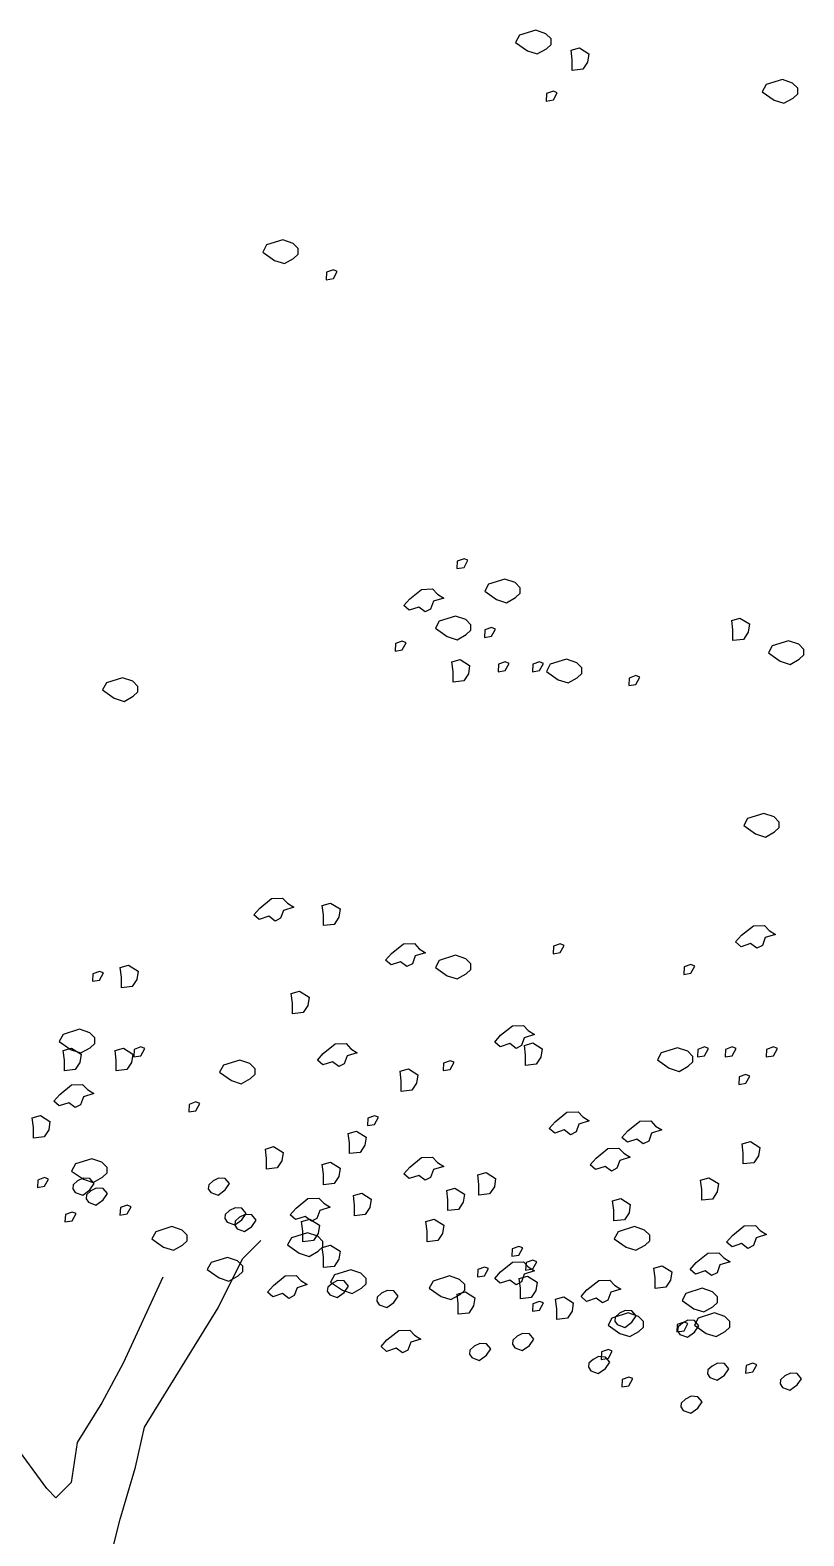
# Model space of a CAD drawing. Header units: millimetres. Extents: x 462666 to 1244237, y 2328025 to 3795663.
# Drawn here: x 1072114 to 1073227, y 2926622 to 2928785 of the extents above; entities that cross this region are included whole.
import ezdxf

# ---------------------------------------------------------------- set-up
doc = ezdxf.new("R2010")
doc.units = ezdxf.units.MM
doc.layers.add('arbre', color=250, linetype='Continuous')
doc.layers.add('Srafy', color=8, linetype='Continuous', lineweight=5)

# ---------------------------------------------------------------- blocks, each defined once
blk = doc.blocks.new('arbre3')
at = {"layer": 'arbre', "color": 252}
for points in [[(259.3342, 28.3469), (259.3885, 28.3296), (259.4385, 28.3578), (259.4646, 28.3817), (259.4646, 28.4121), (259.4364, 28.4404), (259.3798, 28.4599), (259.2907, 28.4317), (259.269, 28.3926)], [(259.5808, 28.2382), (259.5808, 28.2968), (259.5743, 28.3489), (259.6199, 28.3619), (259.672, 28.3294), (259.6655, 28.2838), (259.6394, 28.2447)], [(260.6907, 28.0758), (260.745, 28.0584), (260.795, 28.0866), (260.8211, 28.1105), (260.8211, 28.1409), (260.7928, 28.1692), (260.7363, 28.1887), (260.6472, 28.1605), (260.6255, 28.1214)], [(259.438, 28.0701), (259.4771, 28.0767), (259.4988, 28.1158), (259.4771, 28.1245), (259.4401, 28.1114)], [(257.9438, 27.1944), (257.9982, 27.177), (258.0481, 27.2053), (258.0742, 27.2292), (258.0742, 27.2596), (258.046, 27.2878), (257.9895, 27.3074), (257.9003, 27.2792), (257.8786, 27.24)], [(258.228, 27.0875), (258.2671, 27.094), (258.2889, 27.1331), (258.2671, 27.1418), (258.2302, 27.1287)], [(258.9464, 25.5001), (258.9856, 25.5066), (259.0073, 25.5457), (258.9856, 25.5544), (258.9486, 25.5413)], [(259.1646, 25.33), (259.219, 25.3126), (259.269, 25.3409), (259.2951, 25.3648), (259.2951, 25.3952), (259.2668, 25.4235), (259.2103, 25.443), (259.1212, 25.4148), (259.0994, 25.3757)], [(258.6869, 25.3339), (258.7521, 25.386), (258.813, 25.3882), (258.839, 25.36), (258.8738, 25.3382), (258.8173, 25.3209), (258.8021, 25.2774), (258.7717, 25.2622), (258.7369, 25.2883), (258.6847, 25.2709), (258.6543, 25.297)], [(258.8933, 25.1266), (258.9477, 25.1093), (258.9977, 25.1375), (259.0238, 25.1614), (259.0238, 25.1918), (258.9955, 25.2201), (258.939, 25.2396), (258.8499, 25.2114), (258.8281, 25.1723)], [(259.0977, 25.1221), (259.1368, 25.1286), (259.1585, 25.1677), (259.1368, 25.1764), (259.0998, 25.1634)], [(260.4642, 25.1048), (260.4642, 25.1634), (260.4577, 25.2155), (260.5033, 25.2286), (260.5554, 25.196), (260.5489, 25.1504), (260.5229, 25.1113)], [(258.6061, 25.0465), (258.6453, 25.053), (258.667, 25.0921), (258.6453, 25.1008), (258.6083, 25.0878)], [(260.7246, 24.991), (260.7789, 24.9737), (260.8289, 25.0019), (260.855, 25.0258), (260.855, 25.0562), (260.8267, 25.0845), (260.7702, 25.104), (260.6811, 25.0758), (260.6594, 25.0367)], [(258.9254, 24.8769), (258.9254, 24.9355), (258.9188, 24.9876), (258.9645, 25.0007), (259.0166, 24.9681), (259.0101, 24.9225), (258.984, 24.8834)], [(259.5038, 24.8894), (259.5581, 24.872), (259.6081, 24.9002), (259.6342, 24.9241), (259.6342, 24.9545), (259.6059, 24.9828), (259.5494, 25.0023), (259.4603, 24.9741), (259.4386, 24.935)], [(259.1733, 24.9331), (259.2124, 24.9396), (259.2342, 24.9787), (259.2124, 24.9874), (259.1755, 24.9744)], [(259.3623, 24.9331), (259.4015, 24.9396), (259.4232, 24.9787), (259.4015, 24.9874), (259.3645, 24.9744)], [(259.8917, 24.8575), (259.9308, 24.864), (259.9526, 24.9032), (259.9308, 24.9118), (259.8939, 24.8988)], [(257.0621, 24.7877), (257.1164, 24.7703), (257.1664, 24.7985), (257.1925, 24.8224), (257.1925, 24.8528), (257.1643, 24.8811), (257.1078, 24.9006), (257.0186, 24.8724), (256.9969, 24.8333)], [(260.5889, 24.0419), (260.6433, 24.0245), (260.6933, 24.0528), (260.7194, 24.0767), (260.7194, 24.1071), (260.6911, 24.1353), (260.6346, 24.1549), (260.5455, 24.1266), (260.5237, 24.0875)], [(257.862, 23.6347), (257.9272, 23.6869), (257.988, 23.689), (258.0141, 23.6608), (258.0489, 23.6391), (257.9924, 23.6217), (257.9772, 23.5782), (257.9467, 23.563), (257.912, 23.5891), (257.8598, 23.5717), (257.8294, 23.5978)], [(258.2129, 23.5381), (258.2129, 23.5967), (258.2064, 23.6488), (258.252, 23.6619), (258.3042, 23.6293), (258.2977, 23.5837), (258.2716, 23.5446)], [(260.5118, 23.4848), (260.577, 23.5369), (260.6378, 23.5391), (260.6639, 23.5109), (260.6987, 23.4891), (260.6422, 23.4718), (260.627, 23.4283), (260.5965, 23.4131), (260.5618, 23.4392), (260.5096, 23.4218), (260.4792, 23.4479)], [(258.5869, 23.3849), (258.6521, 23.437), (258.713, 23.4392), (258.7391, 23.4109), (258.7738, 23.3892), (258.7173, 23.3718), (258.7021, 23.3284), (258.6717, 23.3132), (258.6369, 23.3392), (258.5847, 23.3218), (258.5543, 23.3479)], [(259.4758, 23.3835), (259.5149, 23.39), (259.5366, 23.4291), (259.5149, 23.4378), (259.478, 23.4248)], [(258.8933, 23.2623), (258.9477, 23.2449), (258.9977, 23.2731), (259.0238, 23.297), (259.0238, 23.3274), (258.9955, 23.3557), (258.939, 23.3752), (258.8499, 23.347), (258.8281, 23.3079)], [(256.9424, 23.2323), (256.9816, 23.2388), (257.0033, 23.278), (256.9816, 23.2866), (256.9446, 23.2736)], [(257.1016, 23.1963), (257.1016, 23.2549), (257.095, 23.307), (257.1407, 23.32), (257.1928, 23.2875), (257.1863, 23.2419), (257.1602, 23.2028)], [(260.1942, 23.2701), (260.2333, 23.2766), (260.255, 23.3157), (260.2333, 23.3244), (260.1964, 23.3114)], [(258.042, 23.0538), (258.042, 23.1125), (258.0354, 23.1646), (258.0811, 23.1776), (258.1332, 23.145), (258.1267, 23.0994), (258.1006, 23.0604)], [(256.8247, 22.8555), (256.8791, 22.8381), (256.9291, 22.8663), (256.9551, 22.8902), (256.9551, 22.9207), (256.9269, 22.9489), (256.8704, 22.9685), (256.7813, 22.9402), (256.7595, 22.9011)], [(259.1869, 22.9351), (259.2521, 22.9872), (259.3129, 22.9894), (259.339, 22.9611), (259.3738, 22.9394), (259.3173, 22.922), (259.3021, 22.8786), (259.2716, 22.8634), (259.2369, 22.8894), (259.1847, 22.8721), (259.1543, 22.8981)], [(256.7881, 22.7405), (256.7881, 22.7991), (256.7816, 22.8512), (256.8272, 22.8643), (256.8793, 22.8317), (256.8728, 22.7861), (256.8467, 22.747)], [(257.0731, 22.7405), (257.0731, 22.7991), (257.0665, 22.8512), (257.1122, 22.8643), (257.1643, 22.8317), (257.1578, 22.7861), (257.1317, 22.747)], [(257.1693, 22.8166), (257.2084, 22.8231), (257.2302, 22.8622), (257.2084, 22.8709), (257.1715, 22.8579)], [(258.2119, 22.8351), (258.2771, 22.8873), (258.338, 22.8894), (258.3641, 22.8612), (258.3989, 22.8395), (258.3423, 22.8221), (258.3271, 22.7786), (258.2967, 22.7634), (258.2619, 22.7895), (258.2098, 22.7721), (258.1793, 22.7982)], [(259.3243, 22.769), (259.3243, 22.8276), (259.3178, 22.8797), (259.3634, 22.8928), (259.4156, 22.8602), (259.409, 22.8146), (259.383, 22.7755)], [(260.1142, 22.7538), (260.1685, 22.7364), (260.2185, 22.7646), (260.2446, 22.7885), (260.2446, 22.819), (260.2163, 22.8472), (260.1598, 22.8668), (260.0707, 22.8385), (260.049, 22.7994)], [(260.2698, 22.8166), (260.3089, 22.8231), (260.3307, 22.8622), (260.3089, 22.8709), (260.272, 22.8579)], [(260.4211, 22.8166), (260.4602, 22.8231), (260.4819, 22.8622), (260.4602, 22.8709), (260.4232, 22.8579)], [(260.6479, 22.8166), (260.687, 22.8231), (260.7088, 22.8622), (260.687, 22.8709), (260.6501, 22.8579)], [(257.7064, 22.686), (257.7608, 22.6686), (257.8108, 22.6969), (257.8368, 22.7207), (257.8368, 22.7512), (257.8086, 22.7794), (257.7521, 22.799), (257.663, 22.7707), (257.6412, 22.7316)], [(258.8708, 22.741), (258.9099, 22.7475), (258.9317, 22.7866), (258.9099, 22.7953), (258.873, 22.7823)], [(258.6404, 22.6266), (258.6404, 22.6852), (258.6339, 22.7373), (258.6795, 22.7503), (258.7316, 22.7178), (258.7251, 22.6722), (258.699, 22.6331)], [(260.4967, 22.6654), (260.5358, 22.6719), (260.5575, 22.711), (260.5358, 22.7197), (260.4989, 22.7067)], [(256.762, 22.6102), (256.8273, 22.6624), (256.8881, 22.6645), (256.9142, 22.6363), (256.949, 22.6146), (256.8925, 22.5972), (256.8772, 22.5537), (256.8468, 22.5385), (256.812, 22.5646), (256.7599, 22.5472), (256.7294, 22.5733)], [(257.4718, 22.5142), (257.5109, 22.5207), (257.5327, 22.5598), (257.5109, 22.5685), (257.474, 22.5555)], [(259.4868, 22.4603), (259.552, 22.5124), (259.6129, 22.5146), (259.639, 22.4864), (259.6738, 22.4646), (259.6172, 22.4473), (259.602, 22.4038), (259.5716, 22.3886), (259.5368, 22.4147), (259.4847, 22.3973), (259.4542, 22.4234)], [(256.6171, 22.3702), (256.6171, 22.4288), (256.6106, 22.4809), (256.6562, 22.494), (256.7083, 22.4614), (256.7018, 22.4158), (256.6758, 22.3767)], [(258.4549, 22.4386), (258.494, 22.4451), (258.5157, 22.4842), (258.494, 22.4929), (258.4571, 22.4799)], [(259.8868, 22.4103), (259.952, 22.4625), (260.0129, 22.4646), (260.039, 22.4364), (260.0737, 22.4147), (260.0172, 22.3973), (260.002, 22.3538), (259.9716, 22.3386), (259.9368, 22.3647), (259.8846, 22.3473), (259.8542, 22.3734)], [(258.3554, 22.2847), (258.3554, 22.3434), (258.3489, 22.3955), (258.3945, 22.4085), (258.4467, 22.3759), (258.4401, 22.3303), (258.4141, 22.2913)], [(260.5212, 22.2278), (260.5212, 22.2864), (260.5147, 22.3385), (260.5603, 22.3515), (260.6124, 22.319), (260.6059, 22.2734), (260.5798, 22.2343)], [(257.8995, 22.1993), (257.8995, 22.2579), (257.893, 22.31), (257.9386, 22.3231), (257.9907, 22.2905), (257.9842, 22.2449), (257.9581, 22.2058)], [(258.6869, 22.2104), (258.7521, 22.2626), (258.813, 22.2647), (258.839, 22.2365), (258.8738, 22.2148), (258.8173, 22.1974), (258.8021, 22.1539), (258.7717, 22.1387), (258.7369, 22.1648), (258.6847, 22.1474), (258.6543, 22.1735)], [(259.7118, 22.2604), (259.777, 22.3125), (259.8379, 22.3147), (259.864, 22.2865), (259.8987, 22.2647), (259.8422, 22.2474), (259.827, 22.2039), (259.7966, 22.1887), (259.7618, 22.2148), (259.7096, 22.1974), (259.6792, 22.2235)], [(256.8925, 22.1436), (256.9469, 22.1262), (256.9969, 22.1545), (257.023, 22.1784), (257.023, 22.2088), (256.9947, 22.237), (256.9382, 22.2566), (256.8491, 22.2284), (256.8273, 22.1892)], [(258.2129, 22.1138), (258.2129, 22.1725), (258.2064, 22.2246), (258.252, 22.2376), (258.3042, 22.205), (258.2977, 22.1594), (258.2716, 22.1203)], [(259.0678, 22.0569), (259.0678, 22.1155), (259.0613, 22.1676), (259.107, 22.1806), (259.1591, 22.1481), (259.1526, 22.1025), (259.1265, 22.0634)], [(256.64, 22.0985), (256.6791, 22.105), (256.7008, 22.1441), (256.6791, 22.1528), (256.6421, 22.1397)], [(256.8473, 22.0718), (256.8886, 22.0566), (256.9278, 22.0849), (256.9517, 22.1196), (256.9278, 22.1479), (256.8908, 22.15), (256.8604, 22.1348), (256.8365, 22.1131), (256.8343, 22.0914)], [(257.5925, 22.0718), (257.6338, 22.0566), (257.6729, 22.0849), (257.6968, 22.1196), (257.6729, 22.1479), (257.636, 22.15), (257.6056, 22.1348), (257.5817, 22.1131), (257.5795, 22.0914)], [(260.2932, 22.0284), (260.2932, 22.087), (260.2867, 22.1391), (260.3323, 22.1521), (260.3845, 22.1196), (260.3779, 22.074), (260.3519, 22.0349)], [(256.92, 22.0173), (256.9613, 22.0021), (257.0005, 22.0304), (257.0244, 22.0651), (257.0005, 22.0934), (256.9635, 22.0955), (256.9331, 22.0803), (256.9092, 22.0586), (256.907, 22.0369)], [(258.0619, 21.9855), (258.1272, 22.0377), (258.188, 22.0399), (258.2141, 22.0116), (258.2489, 21.9899), (258.1924, 21.9725), (258.1771, 21.929), (258.1467, 21.9138), (258.1119, 21.9399), (258.0598, 21.9225), (258.0293, 21.9486)], [(258.3839, 21.9429), (258.3839, 22.0015), (258.3774, 22.0537), (258.423, 22.0667), (258.4752, 22.0341), (258.4686, 21.9885), (258.4426, 21.9494)], [(258.8969, 21.9714), (258.8969, 22.03), (258.8904, 22.0821), (258.936, 22.0952), (258.9881, 22.0626), (258.9816, 22.017), (258.9555, 21.9779)], [(259.8088, 21.9144), (259.8088, 21.9731), (259.8023, 22.0252), (259.8479, 22.0382), (259.9, 22.0056), (259.8935, 21.96), (259.8674, 21.9209)], [(256.7912, 21.9095), (256.8303, 21.916), (256.8521, 21.9551), (256.8303, 21.9638), (256.7934, 21.9508)], [(257.0937, 21.9473), (257.1328, 21.9538), (257.1545, 21.9929), (257.1328, 22.0016), (257.0959, 21.9886)], [(257.6834, 21.9083), (257.7247, 21.8931), (257.7638, 21.9213), (257.7877, 21.9561), (257.7638, 21.9844), (257.7269, 21.9865), (257.6964, 21.9713), (257.6725, 21.9496), (257.6704, 21.9279)], [(257.7379, 21.872), (257.7792, 21.8568), (257.8183, 21.885), (257.8422, 21.9198), (257.8183, 21.948), (257.7814, 21.9502), (257.751, 21.935), (257.7271, 21.9133), (257.7249, 21.8915)], [(257.3334, 21.7707), (257.3877, 21.7534), (257.4377, 21.7816), (257.4638, 21.8055), (257.4638, 21.8359), (257.4356, 21.8642), (257.379, 21.8837), (257.2899, 21.8555), (257.2682, 21.8164)], [(258.0795, 21.7368), (258.1338, 21.7195), (258.1838, 21.7477), (258.2099, 21.7716), (258.2099, 21.802), (258.1816, 21.8303), (258.1251, 21.8498), (258.036, 21.8216), (258.0143, 21.7825)], [(258.0989, 21.8005), (258.0989, 21.8591), (258.0924, 21.9112), (258.1381, 21.9243), (258.1902, 21.8917), (258.1837, 21.8461), (258.1576, 21.807)], [(258.7829, 21.8005), (258.7829, 21.8591), (258.7764, 21.9112), (258.822, 21.9243), (258.8741, 21.8917), (258.8676, 21.8461), (258.8415, 21.807)], [(259.8768, 21.7707), (259.9311, 21.7534), (259.9811, 21.7816), (260.0072, 21.8055), (260.0072, 21.8359), (259.979, 21.8642), (259.9224, 21.8837), (259.8333, 21.8555), (259.8116, 21.8164)], [(260.4618, 21.8356), (260.527, 21.8878), (260.5878, 21.8899), (260.6139, 21.8617), (260.6487, 21.84), (260.5922, 21.8226), (260.577, 21.7791), (260.5465, 21.7639), (260.5118, 21.79), (260.4596, 21.7726), (260.4292, 21.7987)], [(258.2129, 21.6581), (258.2129, 21.7167), (258.2064, 21.7688), (258.252, 21.7818), (258.3042, 21.7493), (258.2977, 21.7037), (258.2716, 21.6646)], [(259.2489, 21.7205), (259.288, 21.727), (259.3098, 21.7661), (259.288, 21.7748), (259.2511, 21.7618)], [(257.6386, 21.6013), (257.6929, 21.5839), (257.7429, 21.6121), (257.769, 21.636), (257.769, 21.6664), (257.7408, 21.6947), (257.6843, 21.7142), (257.5951, 21.686), (257.5734, 21.6469)], [(259.1869, 21.6357), (259.2521, 21.6878), (259.3129, 21.69), (259.339, 21.6618), (259.3738, 21.6401), (259.3173, 21.6227), (259.3021, 21.5792), (259.2716, 21.564), (259.2369, 21.5901), (259.1847, 21.5727), (259.1543, 21.5988)], [(259.3245, 21.6449), (259.3637, 21.6514), (259.3854, 21.6905), (259.3637, 21.6992), (259.3267, 21.6862)], [(260.2618, 21.6857), (260.327, 21.7378), (260.3878, 21.74), (260.4139, 21.7118), (260.4487, 21.69), (260.3922, 21.6726), (260.377, 21.6292), (260.3465, 21.614), (260.3118, 21.6401), (260.2596, 21.6227), (260.2292, 21.6487)], [(257.937, 21.5607), (258.0022, 21.6129), (258.063, 21.6151), (258.0891, 21.5868), (258.1239, 21.5651), (258.0674, 21.5477), (258.0522, 21.5043), (258.0217, 21.489), (257.9869, 21.5151), (257.9348, 21.4977), (257.9044, 21.5238)], [(258.3168, 21.5335), (258.3712, 21.5161), (258.4212, 21.5443), (258.4473, 21.5682), (258.4473, 21.5986), (258.419, 21.6269), (258.3625, 21.6464), (258.2734, 21.6182), (258.2516, 21.5791)], [(258.8594, 21.4996), (258.9138, 21.4822), (258.9638, 21.5104), (258.9898, 21.5343), (258.9898, 21.5647), (258.9616, 21.593), (258.9051, 21.6125), (258.816, 21.5843), (258.7942, 21.5452)], [(259.0599, 21.6071), (259.099, 21.6136), (259.1207, 21.6527), (259.099, 21.6614), (259.062, 21.6484)], [(259.2958, 21.4872), (259.2958, 21.5458), (259.2893, 21.5979), (259.3349, 21.6109), (259.3871, 21.5784), (259.3805, 21.5328), (259.3545, 21.4937)], [(260.0367, 21.5441), (260.0367, 21.6028), (260.0302, 21.6549), (260.0758, 21.6679), (260.128, 21.6353), (260.1215, 21.5897), (260.0954, 21.5506)], [(258.2468, 21.5086), (258.2881, 21.4934), (258.3272, 21.5217), (258.3511, 21.5564), (258.3272, 21.5847), (258.2903, 21.5868), (258.2599, 21.5716), (258.236, 21.5499), (258.2338, 21.5282)], [(258.5194, 21.4541), (258.5607, 21.4389), (258.5999, 21.4672), (258.6238, 21.5019), (258.5999, 21.5302), (258.5629, 21.5323), (258.5325, 21.5171), (258.5086, 21.4954), (258.5064, 21.4737)], [(258.9539, 21.4017), (258.9539, 21.4603), (258.9473, 21.5124), (258.993, 21.5255), (259.0451, 21.4929), (259.0386, 21.4473), (259.0125, 21.4082)], [(259.6618, 21.5358), (259.727, 21.5879), (259.7879, 21.5901), (259.814, 21.5618), (259.8487, 21.5401), (259.7922, 21.5227), (259.777, 21.4793), (259.7466, 21.4641), (259.7118, 21.4901), (259.6597, 21.4727), (259.6292, 21.4988)], [(260.2498, 21.4318), (260.3042, 21.4144), (260.3542, 21.4426), (260.3802, 21.4665), (260.3802, 21.4969), (260.352, 21.5252), (260.2955, 21.5447), (260.2064, 21.5165), (260.1846, 21.4774)], [(259.3623, 21.4181), (259.4015, 21.4247), (259.4232, 21.4638), (259.4015, 21.4725), (259.3645, 21.4594)], [(259.4953, 21.3732), (259.4953, 21.4318), (259.4888, 21.484), (259.5344, 21.497), (259.5865, 21.4644), (259.58, 21.4188), (259.554, 21.3797)], [(259.8429, 21.2962), (259.8972, 21.2788), (259.9472, 21.307), (259.9733, 21.3309), (259.9733, 21.3613), (259.945, 21.3896), (259.8885, 21.4091), (259.7994, 21.3809), (259.7777, 21.3418)], [(259.828, 21.3451), (259.8693, 21.3299), (259.9085, 21.3582), (259.9324, 21.3929), (259.9085, 21.4212), (259.8715, 21.4233), (259.8411, 21.4081), (259.8172, 21.3864), (259.815, 21.3647)], [(260.1564, 21.3048), (260.1955, 21.3113), (260.2172, 21.3504), (260.1955, 21.3591), (260.1586, 21.346)], [(260.1734, 21.2906), (260.2147, 21.2754), (260.2538, 21.3036), (260.2777, 21.3384), (260.2538, 21.3667), (260.2168, 21.3688), (260.1864, 21.3536), (260.1625, 21.3319), (260.1603, 21.3102)], [(260.3176, 21.2962), (260.372, 21.2788), (260.422, 21.307), (260.4481, 21.3309), (260.4481, 21.3613), (260.4198, 21.3896), (260.3633, 21.4091), (260.2742, 21.3809), (260.2524, 21.3418)], [(258.5619, 21.2609), (258.6271, 21.313), (258.688, 21.3152), (258.7141, 21.287), (258.7488, 21.2652), (258.6923, 21.2479), (258.6771, 21.2044), (258.6467, 21.1892), (258.6119, 21.2153), (258.5597, 21.1979), (258.5293, 21.224)], [(259.2646, 21.2179), (259.3059, 21.2027), (259.345, 21.231), (259.3689, 21.2657), (259.345, 21.294), (259.3081, 21.2962), (259.2777, 21.2809), (259.2538, 21.2592), (259.2516, 21.2375)], [(259.0283, 21.1634), (259.0696, 21.1482), (259.1088, 21.1765), (259.1327, 21.2112), (259.1088, 21.2395), (259.0718, 21.2417), (259.0414, 21.2264), (259.0175, 21.2047), (259.0153, 21.183)], [(259.7405, 21.1536), (259.7796, 21.1601), (259.8013, 21.1992), (259.7796, 21.2079), (259.7426, 21.1949)], [(259.6826, 21.0908), (259.7239, 21.0756), (259.7631, 21.1038), (259.787, 21.1386), (259.7631, 21.1668), (259.7261, 21.169), (259.6957, 21.1538), (259.6718, 21.1321), (259.6696, 21.1103)], [(260.3369, 21.0544), (260.3782, 21.0392), (260.4174, 21.0675), (260.4413, 21.1022), (260.4174, 21.1305), (260.3804, 21.1327), (260.35, 21.1174), (260.3261, 21.0957), (260.3239, 21.074)], [(260.5345, 21.078), (260.5736, 21.0845), (260.5953, 21.1236), (260.5736, 21.1323), (260.5367, 21.1193)], [(259.8539, 21.0024), (259.893, 21.0089), (259.9147, 21.048), (259.893, 21.0567), (259.8561, 21.0437)], [(260.7368, 20.9999), (260.7781, 20.9847), (260.8172, 21.013), (260.8411, 21.0477), (260.8172, 21.076), (260.7803, 21.0781), (260.7498, 21.0629), (260.7259, 21.0412), (260.7238, 21.0195)], [(260.1915, 20.8728), (260.2328, 20.8576), (260.272, 20.8858), (260.2959, 20.9206), (260.272, 20.9488), (260.235, 20.951), (260.2046, 20.9358), (260.1807, 20.914), (260.1785, 20.8923)]]:
    blk.add_lwpolyline(points, close=True, dxfattribs=at)
for points in [[(257.3301, 21.6049), (257.1114, 21.1339), (256.9936, 20.9152), (256.8589, 20.6965), (256.8253, 20.4778), (256.7411, 20.3937), (256.6907, 20.4442), (256.5055, 20.6965), (256.3204, 21.2012), (256.3372, 21.3358), (256.3204, 21.4535), (256.3372, 21.7731), (256.4046, 22.0759), (256.4551, 22.2946)], [(257.0104, 19.9396), (257.0945, 20.276), (257.1787, 20.562), (257.2292, 20.7806), (257.6331, 21.4367), (257.7677, 21.7058), (257.8687, 21.8068)]]:
    blk.add_lwpolyline(points, dxfattribs=at)

msp = doc.modelspace()

# ---------------------------------------------------------------- block references
at = {"layer": 'Srafy', "xscale": 261.3775937935833, "yscale": 261.3775937935833, "zscale": 261.3775937935833}
msp.add_blockref('arbre3', (1005045, 2921346.6), dxfattribs=at)

doc.saveas('drawing.dxf')
